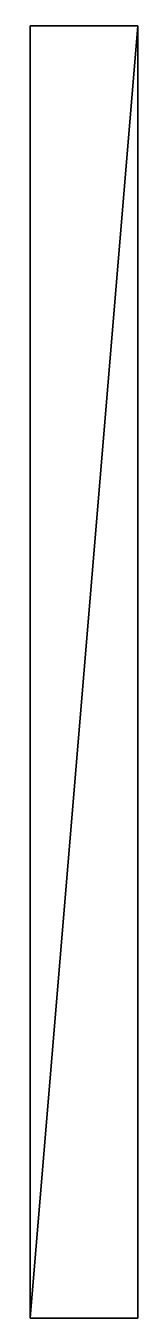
# Model space of a CAD drawing. Header units: metres. Extents: x 30.2 to 73.6, y 50 to 110.
# Drawn here: x 30.2 to 35.2, y 50 to 110 of the extents above.
import ezdxf

# ---------------------------------------------------------------- set-up
doc = ezdxf.new("R2010")
doc.units = ezdxf.units.M

msp = doc.modelspace()

# ---------------------------------------------------------------- linework, layer by layer
at = {"layer": 'STL2DXF'}
for points in [[(35.175, 110, 0.5), (30.175, 50, 0.5), (30.175, 110, 0.5)], [(30.175, 50, 0.5), (35.175, 110, 0.5), (35.175, 50, 0.5)], [(30.175, 50, 5.5), (35.175, 110, 5.5), (30.175, 110, 5.5)], [(35.175, 110, 5.5), (30.175, 50, 5.5), (35.175, 50, 5.5)], [(30.175, 110, 5.5), (30.175, 50, 0.5), (30.175, 50, 5.5)], [(30.175, 50, 0.5), (30.175, 110, 5.5), (30.175, 110, 0.5)], [(30.175, 110, 0.5), (35.175, 110, 5.5), (35.175, 110, 0.5)], [(35.175, 110, 5.5), (30.175, 110, 0.5), (30.175, 110, 5.5)], [(35.175, 110, 0.5), (35.175, 50, 5.5), (35.175, 50, 0.5)], [(35.175, 50, 5.5), (35.175, 110, 0.5), (35.175, 110, 5.5)], [(35.175, 50, 5.5), (30.175, 50, 0.5), (35.175, 50, 0.5)], [(30.175, 50, 0.5), (35.175, 50, 5.5), (30.175, 50, 5.5)]]:
    msp.add_3dface(points, dxfattribs=at)

doc.saveas('drawing.dxf')
